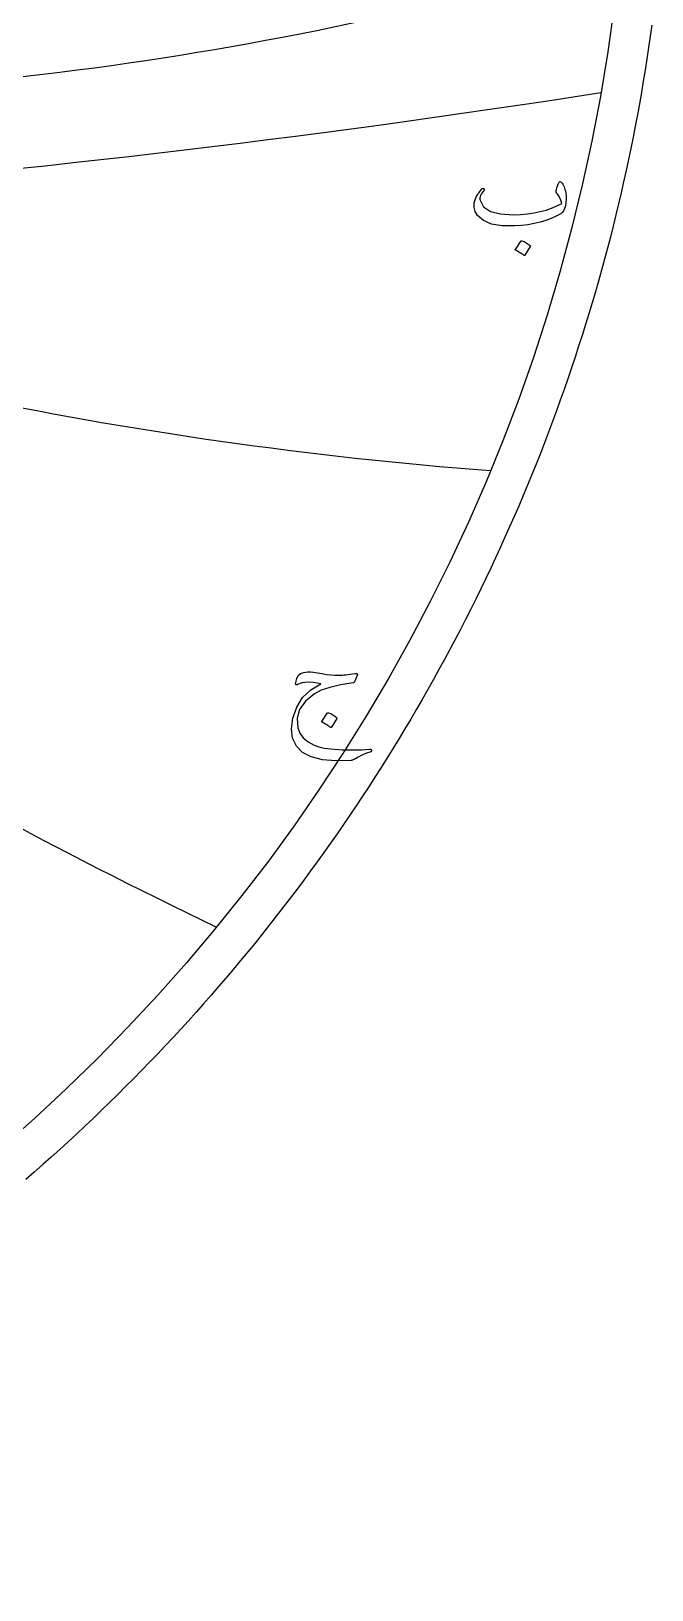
# Model space of a CAD drawing. Header units: millimetres. Extents: x -68 to 68, y -68 to 70.
# Drawn here: x 44.9 to 67.9, y -67 to -9.4 of the extents above; entities that cross this region are included whole.
import ezdxf

# ---------------------------------------------------------------- set-up
doc = ezdxf.new("R2010")
doc.units = ezdxf.units.MM
for name, color, linetype in [('CUT_OUTER', 1, 'Continuous'), ('ENGRAVE', 7, 'Continuous'), ('ENGRAVE_FINE', 8, 'Continuous'), ('TEXT', 5, 'Continuous')]:
    doc.layers.add(name, color=color, linetype=linetype)

msp = doc.modelspace()

# ---------------------------------------------------------------- linework, layer by layer
at = {"layer": 'CUT_OUTER'}
msp.add_lwpolyline([(67.8521, -9.2154), (67.7942, -9.6316), (67.7339, -10.0474), (67.6709, -10.4628), (67.6055, -10.8778), (67.5374, -11.2924), (67.4669, -11.7066), (67.3938, -12.1204), (67.3181, -12.5337), (67.24, -12.9465), (67.1593, -13.3588), (67.076, -13.7706), (66.9903, -14.182), (66.902, -14.5927), (66.8112, -15.003), (66.7179, -15.4126), (66.6221, -15.8217), (66.5237, -16.2302), (66.4229, -16.6381), (66.3196, -17.0453), (66.2137, -17.4519), (66.1054, -17.8579), (65.9946, -18.2632), (65.8813, -18.6677), (65.7655, -19.0716), (65.6472, -19.4748), (65.5265, -19.8772), (65.4033, -20.2789), (65.2776, -20.6799), (65.1495, -21.08), (65.0189, -21.4794), (64.8859, -21.8779), (64.7505, -22.2756), (64.6126, -22.6725), (64.4722, -23.0685), (64.3295, -23.4637), (64.1843, -23.858), (64.0367, -24.2513), (63.8867, -24.6438), (63.7343, -25.0354), (63.5795, -25.4259), (63.4222, -25.8156), (63.2627, -26.2042), (63.1007, -26.5919), (62.9363, -26.9786), (62.7696, -27.3643), (62.6005, -27.7489), (62.4291, -28.1325), (62.2553, -28.515), (62.0791, -28.8965), (61.9007, -29.2768), (61.7199, -29.6561), (61.5367, -30.0342), (61.3513, -30.4113), (61.1635, -30.7871), (60.9735, -31.1618), (60.7811, -31.5354), (60.5865, -31.9077), (60.3896, -32.2789), (60.1904, -32.6488), (59.9889, -33.0175), (59.7852, -33.385), (59.5792, -33.7512), (59.371, -34.1161), (59.1605, -34.4798), (58.9479, -34.8421), (58.733, -35.2032), (58.5159, -35.5629), (58.2965, -35.9213), (58.075, -36.2783), (57.8513, -36.634), (57.6255, -36.9882), (57.3974, -37.3411), (57.1672, -37.6926), (56.9349, -38.0427), (56.7004, -38.3913), (56.4638, -38.7385), (56.225, -39.0842), (55.9841, -39.4285), (55.7411, -39.7712), (55.4961, -40.1125), (55.2489, -40.4523), (54.9996, -40.7905), (54.7483, -41.1272), (54.4949, -41.4624), (54.2395, -41.796), (53.982, -42.128), (53.7225, -42.4584), (53.461, -42.7873), (53.1974, -43.1145), (52.9319, -43.4401), (52.6644, -43.764), (52.3948, -44.0864), (52.1233, -44.407), (51.8499, -44.726), (51.5745, -45.0433), (51.2971, -45.3589), (51.0178, -45.6728), (50.7366, -45.985), (50.4535, -46.2954), (50.1685, -46.6042), (49.8816, -46.9111), (49.5928, -47.2163), (49.3022, -47.5197), (49.0097, -47.8213), (48.7153, -48.1211), (48.4191, -48.4191), (48.1211, -48.7153), (47.8213, -49.0097), (47.5197, -49.3022), (47.2163, -49.5928), (46.9111, -49.8816), (46.6042, -50.1685), (46.2954, -50.4535), (45.985, -50.7366), (45.6728, -51.0178), (45.3589, -51.2971), (45.0433, -51.5745), (44.726, -51.8499)], dxfattribs=at)
at = {"layer": 'ENGRAVE'}
msp.add_circle((0, 0), 67, dxfattribs=at)
for centre, radius, start, end in [((30.5344, 113.9561), 125.8643, 268.006904, 286.68594), ((73.6174, 127.5091), 153.628, 250.677722, 265.620952), ((138.6421, 138.6421), 200.9148, 233.175565, 244.382987)]:
    msp.add_arc(centre, radius, start, end, dxfattribs=at)
at = {"layer": 'ENGRAVE_FINE'}
msp.add_arc((0, 410.0077), 426.843, 270, 278.890801, dxfattribs=at)
at = {"layer": 'TEXT'}
for points in [[(64.5083, -15.022), (64.5369, -15.0579), (64.5631, -15.0975), (64.5869, -15.1409), (64.6084, -15.188), (64.6274, -15.2386), (64.644, -15.2923), (64.6583, -15.3493), (64.6701, -15.4094), (64.6855, -15.5303), (64.6893, -15.65), (64.6813, -15.7687), (64.6616, -15.8863), (64.6318, -15.9912), (64.5935, -16.0758), (64.5466, -16.1402), (64.4913, -16.1844), (64.3156, -16.2773), (64.1293, -16.3601), (63.9324, -16.4327), (63.7248, -16.4953), (63.5066, -16.5471), (63.2777, -16.5879), (63.0382, -16.6174), (62.788, -16.6358), (62.3191, -16.631), (61.9343, -16.5655), (61.6336, -16.4394), (61.417, -16.2525), (61.3281, -16.1064), (61.2871, -15.9492), (61.294, -15.7807), (61.3488, -15.6011), (61.3673, -15.5623), (61.3887, -15.5228), (61.4131, -15.4825), (61.4404, -15.4414), (61.4706, -15.3995), (61.5037, -15.3568), (61.5398, -15.3132), (61.5788, -15.2689), (61.5918, -15.2564), (61.6054, -15.2487), (61.6195, -15.2458), (61.6341, -15.2476), (61.644, -15.2514), (61.6522, -15.2583), (61.6589, -15.2684), (61.6639, -15.2817), (61.6663, -15.2942), (61.665, -15.3062), (61.6599, -15.3176), (61.6511, -15.3285), (61.6147, -15.3719), (61.582, -15.4169), (61.5529, -15.4635), (61.5277, -15.5116), (61.5104, -15.5577), (61.501, -15.6021), (61.4997, -15.645), (61.5064, -15.6862), (61.6394, -15.9271), (61.8896, -16.0961), (62.2569, -16.1932), (62.7412, -16.2185), (63.0075, -16.2082), (63.2612, -16.186), (63.5025, -16.1518), (63.7312, -16.1056), (63.9477, -16.0475), (64.1522, -15.9774), (64.3448, -15.8953), (64.5253, -15.8012), (64.5078, -15.7134), (64.4679, -15.616), (64.4056, -15.509), (64.321, -15.3924), (64.3183, -15.3812), (64.3188, -15.3605), (64.3225, -15.3301), (64.3295, -15.2902), (64.3313, -15.2862), (64.3327, -15.2828), (64.3335, -15.2798), (64.3337, -15.2774), (64.3476, -15.2232), (64.3678, -15.1625), (64.3944, -15.0954), (64.4274, -15.022), (64.442, -14.9996), (64.4604, -14.9922), (64.4825, -14.9996), (64.5083, -15.022)], [(63.0222, -17.1893), (63.0276, -17.184), (63.035, -17.1808), (63.0446, -17.1797), (63.0563, -17.1808), (63.1391, -17.2143), (63.217, -17.2553), (63.2902, -17.3038), (63.3586, -17.3596), (63.3653, -17.3682), (63.3682, -17.3767), (63.3674, -17.3852), (63.3629, -17.3937), (63.1628, -17.7173), (63.1553, -17.725), (63.1457, -17.7269), (63.134, -17.7229), (63.1202, -17.7131), (63.1082, -17.7045), (63.0893, -17.6918), (63.0635, -17.6747), (63.0308, -17.6534), (62.9906, -17.6279), (62.9424, -17.5981), (62.8862, -17.564), (62.8221, -17.5257), (62.8136, -17.5193), (62.8093, -17.5129), (62.8093, -17.5065), (62.8136, -17.5002)], [(56.9735, -33.2391), (56.8713, -33.469), (56.862, -33.4842), (56.8511, -33.4956), (56.8386, -33.5033), (56.8245, -33.5073), (56.3521, -33.5818), (55.9569, -33.6734), (55.6389, -33.782), (55.398, -33.9076), (55.0603, -34.183), (54.8434, -34.4856), (54.7473, -34.8153), (54.7721, -35.1722), (54.8471, -35.3654), (54.9743, -35.5363), (55.1537, -35.6848), (55.3852, -35.8109), (55.5479, -35.8674), (55.7504, -35.9131), (55.9928, -35.9483), (56.2752, -35.9727), (56.4253, -35.9799), (56.5732, -35.9845), (56.7191, -35.9863), (56.8628, -35.9855), (57.0038, -35.9823), (57.1417, -35.977), (57.2764, -35.9695), (57.4078, -35.96), (57.4387, -35.9578), (57.4632, -35.96), (57.4813, -35.9664), (57.493, -35.977), (57.4994, -35.99), (57.5015, -36.0036), (57.4994, -36.0177), (57.493, -36.0324), (57.4883, -36.0402), (57.4829, -36.0467), (57.4766, -36.0519), (57.4696, -36.0558), (57.462, -36.0591), (57.4541, -36.0627), (57.446, -36.0666), (57.4376, -36.0707), (57.3149, -36.1098), (57.2066, -36.1505), (57.1127, -36.1928), (57.0331, -36.2367), (56.9822, -36.2684), (56.9357, -36.2953), (56.8938, -36.3174), (56.8564, -36.3347), (56.8241, -36.348), (56.7973, -36.3581), (56.7762, -36.365), (56.7606, -36.3687), (56.1783, -36.3903), (55.6833, -36.3485), (55.2756, -36.2434), (54.9552, -36.0749), (54.7236, -35.8439), (54.5869, -35.5555), (54.5448, -35.2095), (54.5975, -34.806), (54.737, -34.3997), (54.9552, -34.0534), (55.2522, -33.7673), (55.628, -33.5414), (55.3618, -33.4906), (55.1298, -33.4786), (54.9318, -33.5055), (54.7678, -33.5712), (54.7535, -33.5765), (54.7401, -33.5797), (54.7279, -33.5808), (54.7167, -33.5797), (54.7074, -33.5763), (54.7008, -33.5701), (54.6968, -33.5613), (54.6954, -33.5499), (54.7013, -33.4969), (54.7103, -33.4445), (54.7226, -33.3926), (54.738, -33.3413), (54.7923, -33.2415), (54.8785, -33.1677), (54.9967, -33.1201), (55.1468, -33.0985), (55.2418, -33.0993), (55.3608, -33.1103), (55.5037, -33.1313), (55.6705, -33.1624), (55.8427, -33.1936), (56.0016, -33.2146), (56.1472, -33.2255), (56.2794, -33.2263), (56.343, -33.2235), (56.4104, -33.2194), (56.4814, -33.2139), (56.5562, -33.2071), (56.6347, -33.1987), (56.717, -33.1885), (56.8029, -33.1764), (56.8926, -33.1624), (56.944, -33.1608), (56.9746, -33.1731), (56.9844, -33.1991), (56.9735, -33.2391)], [(55.8749, -34.6187), (55.8802, -34.6134), (55.8877, -34.6102), (55.8973, -34.6091), (55.909, -34.6102), (55.9918, -34.6437), (56.0697, -34.6847), (56.1429, -34.7331), (56.2113, -34.789), (56.218, -34.7975), (56.2209, -34.806), (56.2201, -34.8145), (56.2156, -34.8231), (56.0154, -35.1467), (56.008, -35.1544), (55.9984, -35.1563), (55.9867, -35.1523), (55.9729, -35.1424), (55.9609, -35.1339), (55.942, -35.1211), (55.9162, -35.1041), (55.8834, -35.0828), (55.8433, -35.0573), (55.7951, -35.0275), (55.7389, -34.9934), (55.6748, -34.9551), (55.6663, -34.9487), (55.662, -34.9423), (55.662, -34.9359), (55.6663, -34.9295)]]:
    msp.add_lwpolyline(points, close=True, dxfattribs=at)

doc.saveas('drawing.dxf')
